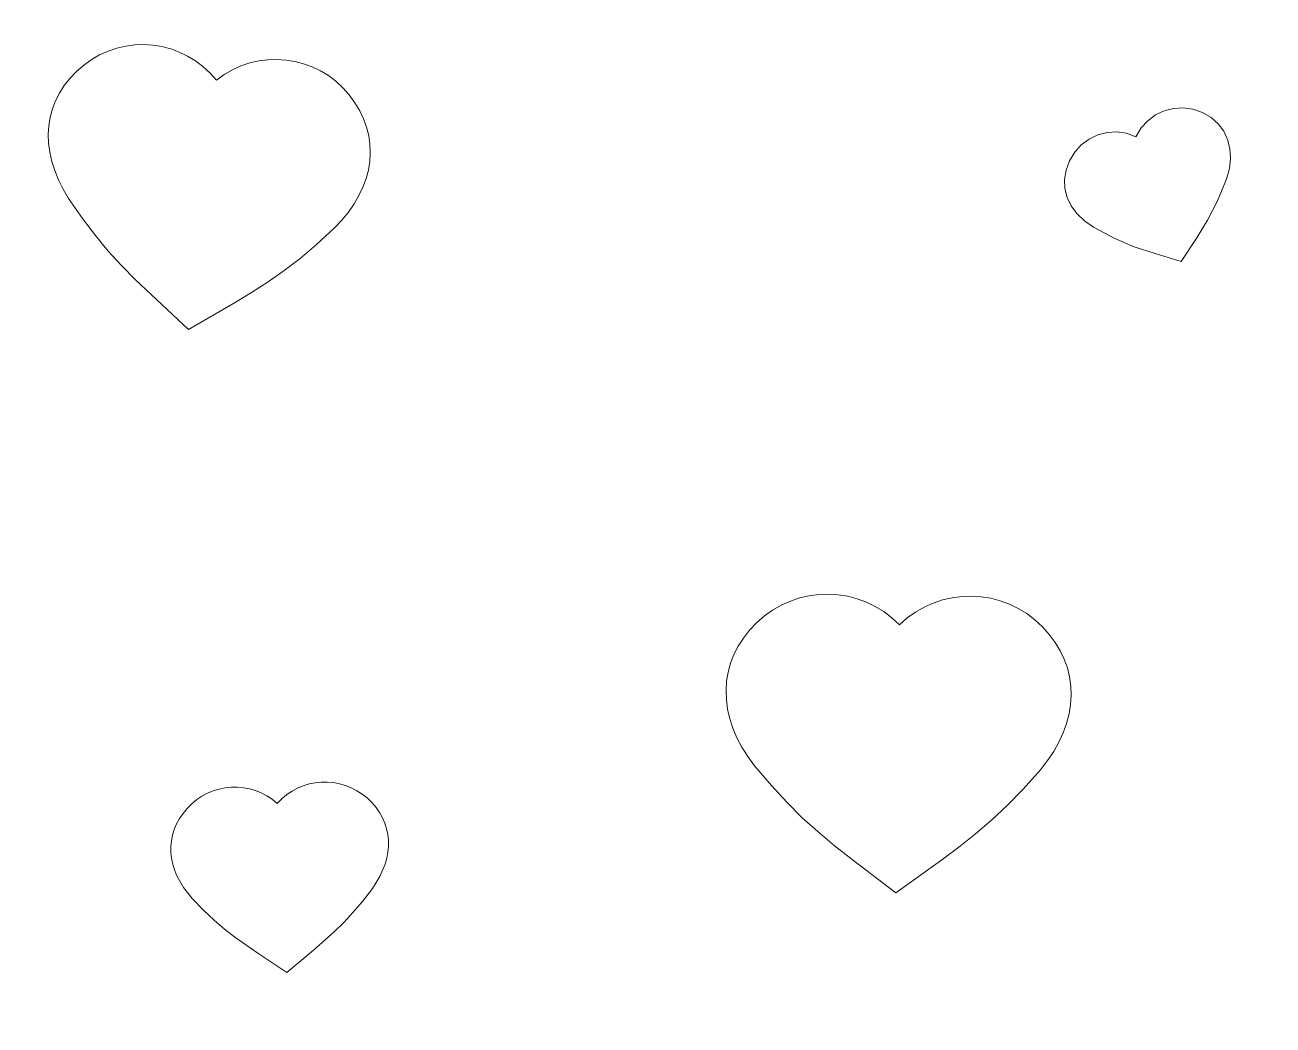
# Model space of a CAD drawing. Header units: millimetres. Extents: x -178 to 178, y -197 to 165.
# Drawn here: x 91.12 to 125.16, y 111.84 to 139.1 of the extents above; entities that cross this region are included whole.
import ezdxf

# ---------------------------------------------------------------- set-up
doc = ezdxf.new("R2010")
doc.units = ezdxf.units.MM
doc.header["$MEASUREMENT"] = 0
doc.layers.add('Calque_par_d_faut', color=7, linetype='Continuous')

msp = doc.modelspace()

# ---------------------------------------------------------------- linework, layer by layer
at = {"layer": 'Calque_par_d_faut', "color": 1, "lineweight": 9}
msp.add_open_spline([(-173.1455, 165.4772), (-174.4725, 165.4763), (-175.7447, 164.9484), (-176.6824, 164.0095), (-176.6824, 164.0095), (-177.6201, 163.0707), (-178.1464, 161.8041), (-178.1455, 160.4772), (-178.1455, 160.4772), (-178.1455, 160.4772), (-178.1455, -24.5228), (-178.1455, -24.5228), (-178.1455, -24.5228), (-178.1447, -25.8498), (-177.6168, -27.122), (-176.6779, -28.0597), (-176.6779, -28.0597), (-175.7391, -28.9974), (-174.4725, -29.5237), (-173.1455, -29.5228), (-173.1455, -29.5228), (-173.1455, -29.5228), (172.4975, -29.5228), (172.4975, -29.5228), (172.4975, -29.5228), (173.8245, -29.522), (175.0967, -28.9941), (176.0344, -28.0552), (176.0344, -28.0552), (176.9721, -27.1163), (177.4984, -25.8498), (177.4975, -24.5228), (177.4975, -24.5228), (177.4975, -24.5228), (177.4975, 71.9694), (177.4975, 71.9694), (177.4975, 71.9694), (177.4975, 71.9694), (177.4975, 79.9694), (177.4975, 79.9694), (177.4975, 79.9694), (177.4975, 79.9694), (177.4975, 160.4772), (177.4975, 160.4772), (177.4975, 160.4772), (177.4967, 161.8041), (176.9688, 163.0763), (176.0299, 164.014), (176.0299, 164.014), (175.0911, 164.9517), (173.8245, 165.478), (172.4975, 165.4772), (172.4975, 165.4772), (172.4975, 165.4772), (-173.1455, 165.4772), (-173.1455, 165.4772), (-173.1455, 165.4772), (-173.1455, 165.4772), (-173.1455, 165.4772), (-173.1455, 165.4772)], degree=3, knots=[0, 0, 0, 0, 0.0625, 0.0625, 0.0625, 0.0625, 0.125, 0.125, 0.125, 0.125, 0.1875, 0.1875, 0.1875, 0.1875, 0.25, 0.25, 0.25, 0.25, 0.3125, 0.3125, 0.3125, 0.3125, 0.375, 0.375, 0.375, 0.375, 0.4375, 0.4375, 0.4375, 0.4375, 0.5, 0.5, 0.5, 0.5, 0.5625, 0.5625, 0.5625, 0.5625, 0.625, 0.625, 0.625, 0.625, 0.6875, 0.6875, 0.6875, 0.6875, 0.75, 0.75, 0.75, 0.75, 0.8125, 0.8125, 0.8125, 0.8125, 0.875, 0.875, 0.875, 0.875, 1, 1, 1, 1], dxfattribs=at)
at = {"layer": 'Calque_par_d_faut', "color": 150, "lineweight": 9}
for points, knots in [([(159.0166, 157.1652), (159.8117, 157.1657), (160.5745, 156.8503), (161.1371, 156.2884), (161.1371, 156.2884), (161.6997, 155.7265), (162.0161, 154.9604), (162.0166, 154.1652), (162.0166, 154.1652), (162.0166, 154.1652), (162.0166, -18.2109), (162.0166, -18.2109), (162.0166, -18.2109), (162.0171, -19.006), (161.7017, -19.7688), (161.1398, -20.3314), (161.1398, -20.3314), (160.5779, -20.894), (159.8117, -21.2104), (159.0166, -21.2109), (159.0166, -21.2109), (159.0166, -21.2109), (38.413, -21.2109), (38.413, -21.2109), (38.413, -21.2109), (37.6179, -21.2114), (36.8551, -20.896), (36.2925, -20.3341), (36.2925, -20.3341), (35.7299, -19.7722), (35.4135, -19.006), (35.413, -18.2109), (35.413, -18.2109), (35.413, -18.2109), (35.413, 154.1652), (35.413, 154.1652), (35.413, 154.1652), (35.4125, 154.9604), (35.7279, 155.7231), (36.2898, 156.2857), (36.2898, 156.2857), (36.8517, 156.8484), (37.6179, 157.1647), (38.413, 157.1652), (38.413, 157.1652), (38.413, 157.1652), (159.0166, 157.1652), (159.0166, 157.1652), (159.0166, 157.1652), (159.0166, 157.1652), (159.0166, 157.1652), (159.0166, 157.1652)], [0, 0, 0, 0, 0.0714286, 0.0714286, 0.0714286, 0.0714286, 0.1428571, 0.1428571, 0.1428571, 0.1428571, 0.2142857, 0.2142857, 0.2142857, 0.2142857, 0.2857143, 0.2857143, 0.2857143, 0.2857143, 0.3571429, 0.3571429, 0.3571429, 0.3571429, 0.4285714, 0.4285714, 0.4285714, 0.4285714, 0.5, 0.5, 0.5, 0.5, 0.5714286, 0.5714286, 0.5714286, 0.5714286, 0.6428571, 0.6428571, 0.6428571, 0.6428571, 0.7142857, 0.7142857, 0.7142857, 0.7142857, 0.7857143, 0.7857143, 0.7857143, 0.7857143, 0.8571429, 0.8571429, 0.8571429, 0.8571429, 1, 1, 1, 1]), ([(96.3412, 137.5984), (96.3412, 137.5984), (96.5555, 137.7528), (96.5555, 137.7528), (96.5555, 137.7528), (96.5555, 137.7528), (96.7799, 137.8822), (96.7799, 137.8822), (96.7799, 137.8822), (96.7799, 137.8822), (97.0127, 137.987), (97.0127, 137.987), (97.0127, 137.987), (97.0127, 137.987), (97.252, 138.0672), (97.252, 138.0672), (97.252, 138.0672), (97.252, 138.0672), (97.4959, 138.1232), (97.4959, 138.1232), (97.4959, 138.1232), (97.4959, 138.1232), (97.7427, 138.1552), (97.7427, 138.1552), (97.7427, 138.1552), (97.7427, 138.1552), (97.9905, 138.1632), (97.9905, 138.1632), (97.9905, 138.1632), (97.9905, 138.1632), (98.2376, 138.1476), (98.2376, 138.1476), (98.2376, 138.1476), (98.2376, 138.1476), (98.482, 138.1085), (98.482, 138.1085), (98.482, 138.1085), (98.482, 138.1085), (98.722, 138.0462), (98.722, 138.0462), (98.722, 138.0462), (98.722, 138.0462), (98.9558, 137.9608), (98.9558, 137.9608), (98.9558, 137.9608), (98.9558, 137.9608), (99.1814, 137.8525), (99.1814, 137.8525), (99.1814, 137.8525), (99.1814, 137.8525), (99.3972, 137.7216), (99.3972, 137.7216), (99.3972, 137.7216), (99.3972, 137.7216), (99.6013, 137.5683), (99.6013, 137.5683), (99.6013, 137.5683), (99.6013, 137.5683), (99.7918, 137.3927), (99.7918, 137.3927), (99.7918, 137.3927), (99.7918, 137.3927), (99.9669, 137.195), (99.9669, 137.195), (99.9669, 137.195), (99.9669, 137.195), (100.1215, 136.9832), (100.1215, 136.9832), (100.1215, 136.9832), (100.1215, 136.9832), (100.2517, 136.7656), (100.2517, 136.7656), (100.2517, 136.7656), (100.2517, 136.7656), (100.3576, 136.5429), (100.3576, 136.5429), (100.3576, 136.5429), (100.3576, 136.5429), (100.4392, 136.3161), (100.4392, 136.3161), (100.4392, 136.3161), (100.4392, 136.3161), (100.4968, 136.0859), (100.4968, 136.0859), (100.4968, 136.0859), (100.4968, 136.0859), (100.5303, 135.8532), (100.5303, 135.8532), (100.5303, 135.8532), (100.5303, 135.8532), (100.5398, 135.6188), (100.5398, 135.6188), (100.5398, 135.6188), (100.5398, 135.6188), (100.5255, 135.3836), (100.5255, 135.3836), (100.5255, 135.3836), (100.5255, 135.3836), (100.4875, 135.1483), (100.4875, 135.1483), (100.4875, 135.1483), (100.4875, 135.1483), (100.4257, 134.9137), (100.4257, 134.9137), (100.4257, 134.9137), (100.4257, 134.9137), (100.3404, 134.6808), (100.3404, 134.6808), (100.3404, 134.6808), (100.3404, 134.6808), (100.2316, 134.4503), (100.2316, 134.4503), (100.2316, 134.4503), (100.2316, 134.4503), (100.0994, 134.2231), (100.0994, 134.2231), (100.0994, 134.2231), (100.0994, 134.2231), (99.9439, 134), (99.9439, 134), (99.9439, 134), (99.9439, 134), (99.7653, 133.7818), (99.7653, 133.7818), (99.7653, 133.7818), (99.7653, 133.7818), (99.5634, 133.5693), (99.5634, 133.5693), (99.5634, 133.5693), (99.5634, 133.5693), (99.0755, 133.1211), (99.0755, 133.1211), (99.0755, 133.1211), (99.0755, 133.1211), (98.6247, 132.7396), (98.6247, 132.7396), (98.6247, 132.7396), (98.6247, 132.7396), (98.1912, 132.406), (98.1912, 132.406), (98.1912, 132.406), (98.1912, 132.406), (97.7549, 132.1016), (97.7549, 132.1016), (97.7549, 132.1016), (97.7549, 132.1016), (97.296, 131.8075), (97.296, 131.8075), (97.296, 131.8075), (97.296, 131.8075), (96.7946, 131.5052), (96.7946, 131.5052), (96.7946, 131.5052), (96.7946, 131.5052), (95.5847, 130.8003), (95.5847, 130.8003), (95.5847, 130.8003), (95.5847, 130.8003), (94.5594, 131.7539), (94.5594, 131.7539), (94.5594, 131.7539), (94.5594, 131.7539), (94.1368, 132.1591), (94.1368, 132.1591), (94.1368, 132.1591), (94.1368, 132.1591), (93.7537, 132.5468), (93.7537, 132.5468), (93.7537, 132.5468), (93.7537, 132.5468), (93.3951, 132.9397), (93.3951, 132.9397), (93.3951, 132.9397), (93.3951, 132.9397), (93.0454, 133.3605), (93.0454, 133.3605), (93.0454, 133.3605), (93.0454, 133.3605), (92.6895, 133.8317), (92.6895, 133.8317), (92.6895, 133.8317), (92.6895, 133.8317), (92.3121, 134.3762), (92.3121, 134.3762), (92.3121, 134.3762), (92.3121, 134.3762), (92.1619, 134.6278), (92.1619, 134.6278), (92.1619, 134.6278), (92.1619, 134.6278), (92.0355, 134.88), (92.0355, 134.88), (92.0355, 134.88), (92.0355, 134.88), (91.9329, 135.1318), (91.9329, 135.1318), (91.9329, 135.1318), (91.9329, 135.1318), (91.8539, 135.3826), (91.8539, 135.3826), (91.8539, 135.3826), (91.8539, 135.3826), (91.7984, 135.6313), (91.7984, 135.6313), (91.7984, 135.6313), (91.7984, 135.6313), (91.7664, 135.8773), (91.7664, 135.8773), (91.7664, 135.8773), (91.7664, 135.8773), (91.7577, 136.1197), (91.7577, 136.1197), (91.7577, 136.1197), (91.7577, 136.1197), (91.7723, 136.3576), (91.7723, 136.3576), (91.7723, 136.3576), (91.7723, 136.3576), (91.8101, 136.5902), (91.8101, 136.5902), (91.8101, 136.5902), (91.8101, 136.5902), (91.871, 136.8168), (91.871, 136.8168), (91.871, 136.8168), (91.871, 136.8168), (91.9548, 137.0364), (91.9548, 137.0364), (91.9548, 137.0364), (91.9548, 137.0364), (92.0615, 137.2483), (92.0615, 137.2483), (92.0615, 137.2483), (92.0615, 137.2483), (92.191, 137.4516), (92.191, 137.4516), (92.191, 137.4516), (92.191, 137.4516), (92.3433, 137.6455), (92.3433, 137.6455), (92.3433, 137.6455), (92.3433, 137.6455), (92.5181, 137.8292), (92.5181, 137.8292), (92.5181, 137.8292), (92.5181, 137.8292), (92.7155, 138.0019), (92.7155, 138.0019), (92.7155, 138.0019), (92.7155, 138.0019), (92.9298, 138.1562), (92.9298, 138.1562), (92.9298, 138.1562), (92.9298, 138.1562), (93.1542, 138.2856), (93.1542, 138.2856), (93.1542, 138.2856), (93.1542, 138.2856), (93.387, 138.3904), (93.387, 138.3904), (93.387, 138.3904), (93.387, 138.3904), (93.6263, 138.4707), (93.6263, 138.4707), (93.6263, 138.4707), (93.6263, 138.4707), (93.8702, 138.5267), (93.8702, 138.5267), (93.8702, 138.5267), (93.8702, 138.5267), (94.117, 138.5586), (94.117, 138.5586), (94.117, 138.5586), (94.117, 138.5586), (94.3649, 138.5667), (94.3649, 138.5667), (94.3649, 138.5667), (94.3649, 138.5667), (94.6119, 138.5511), (94.6119, 138.5511), (94.6119, 138.5511), (94.6119, 138.5511), (94.8563, 138.512), (94.8563, 138.512), (94.8563, 138.512), (94.8563, 138.512), (95.0963, 138.4496), (95.0963, 138.4496), (95.0963, 138.4496), (95.0963, 138.4496), (95.3301, 138.3642), (95.3301, 138.3642), (95.3301, 138.3642), (95.3301, 138.3642), (95.5558, 138.256), (95.5558, 138.256), (95.5558, 138.256), (95.5558, 138.256), (95.7715, 138.1251), (95.7715, 138.1251), (95.7715, 138.1251), (95.7715, 138.1251), (95.9756, 137.9717), (95.9756, 137.9717), (95.9756, 137.9717), (95.9756, 137.9717), (96.1661, 137.7961), (96.1661, 137.7961), (96.1661, 137.7961), (96.1661, 137.7961), (96.3412, 137.5984), (96.3412, 137.5984), (96.3412, 137.5984), (96.3412, 137.5984), (96.3412, 137.5984), (96.3412, 137.5984)], [0, 0, 0, 0, 0.0125, 0.0125, 0.0125, 0.0125, 0.025, 0.025, 0.025, 0.025, 0.0375, 0.0375, 0.0375, 0.0375, 0.05, 0.05, 0.05, 0.05, 0.0625, 0.0625, 0.0625, 0.0625, 0.075, 0.075, 0.075, 0.075, 0.0875, 0.0875, 0.0875, 0.0875, 0.1, 0.1, 0.1, 0.1, 0.1125, 0.1125, 0.1125, 0.1125, 0.125, 0.125, 0.125, 0.125, 0.1375, 0.1375, 0.1375, 0.1375, 0.15, 0.15, 0.15, 0.15, 0.1625, 0.1625, 0.1625, 0.1625, 0.175, 0.175, 0.175, 0.175, 0.1875, 0.1875, 0.1875, 0.1875, 0.2, 0.2, 0.2, 0.2, 0.2125, 0.2125, 0.2125, 0.2125, 0.225, 0.225, 0.225, 0.225, 0.2375, 0.2375, 0.2375, 0.2375, 0.25, 0.25, 0.25, 0.25, 0.2625, 0.2625, 0.2625, 0.2625, 0.275, 0.275, 0.275, 0.275, 0.2875, 0.2875, 0.2875, 0.2875, 0.3, 0.3, 0.3, 0.3, 0.3125, 0.3125, 0.3125, 0.3125, 0.325, 0.325, 0.325, 0.325, 0.3375, 0.3375, 0.3375, 0.3375, 0.35, 0.35, 0.35, 0.35, 0.3625, 0.3625, 0.3625, 0.3625, 0.375, 0.375, 0.375, 0.375, 0.3875, 0.3875, 0.3875, 0.3875, 0.4, 0.4, 0.4, 0.4, 0.4125, 0.4125, 0.4125, 0.4125, 0.425, 0.425, 0.425, 0.425, 0.4375, 0.4375, 0.4375, 0.4375, 0.45, 0.45, 0.45, 0.45, 0.4625, 0.4625, 0.4625, 0.4625, 0.475, 0.475, 0.475, 0.475, 0.4875, 0.4875, 0.4875, 0.4875, 0.5, 0.5, 0.5, 0.5, 0.5125, 0.5125, 0.5125, 0.5125, 0.525, 0.525, 0.525, 0.525, 0.5375, 0.5375, 0.5375, 0.5375, 0.55, 0.55, 0.55, 0.55, 0.5625, 0.5625, 0.5625, 0.5625, 0.575, 0.575, 0.575, 0.575, 0.5875, 0.5875, 0.5875, 0.5875, 0.6, 0.6, 0.6, 0.6, 0.6125, 0.6125, 0.6125, 0.6125, 0.625, 0.625, 0.625, 0.625, 0.6375, 0.6375, 0.6375, 0.6375, 0.65, 0.65, 0.65, 0.65, 0.6625, 0.6625, 0.6625, 0.6625, 0.675, 0.675, 0.675, 0.675, 0.6875, 0.6875, 0.6875, 0.6875, 0.7, 0.7, 0.7, 0.7, 0.7125, 0.7125, 0.7125, 0.7125, 0.725, 0.725, 0.725, 0.725, 0.7375, 0.7375, 0.7375, 0.7375, 0.75, 0.75, 0.75, 0.75, 0.7625, 0.7625, 0.7625, 0.7625, 0.775, 0.775, 0.775, 0.775, 0.7875, 0.7875, 0.7875, 0.7875, 0.8, 0.8, 0.8, 0.8, 0.8125, 0.8125, 0.8125, 0.8125, 0.825, 0.825, 0.825, 0.825, 0.8375, 0.8375, 0.8375, 0.8375, 0.85, 0.85, 0.85, 0.85, 0.8625, 0.8625, 0.8625, 0.8625, 0.875, 0.875, 0.875, 0.875, 0.8875, 0.8875, 0.8875, 0.8875, 0.9, 0.9, 0.9, 0.9, 0.9125, 0.9125, 0.9125, 0.9125, 0.925, 0.925, 0.925, 0.925, 0.9375, 0.9375, 0.9375, 0.9375, 0.95, 0.95, 0.95, 0.95, 0.9625, 0.9625, 0.9625, 0.9625, 0.975, 0.975, 0.975, 0.975, 1, 1, 1, 1]), ([(121.4205, 136.0578), (121.4205, 136.0578), (121.5621, 136.2947), (121.5621, 136.2947), (121.5621, 136.2947), (121.5621, 136.2947), (121.7427, 136.4927), (121.7427, 136.4927), (121.7427, 136.4927), (121.7427, 136.4927), (121.9547, 136.6489), (121.9547, 136.6489), (121.9547, 136.6489), (121.9547, 136.6489), (122.191, 136.7609), (122.191, 136.7609), (122.191, 136.7609), (122.191, 136.7609), (122.4443, 136.826), (122.4443, 136.826), (122.4443, 136.826), (122.4443, 136.826), (122.7073, 136.8415), (122.7073, 136.8415), (122.7073, 136.8415), (122.7073, 136.8415), (122.9726, 136.8048), (122.9726, 136.8048), (122.9726, 136.8048), (122.9726, 136.8048), (123.2331, 136.7133), (123.2331, 136.7133), (123.2331, 136.7133), (123.2331, 136.7133), (123.4683, 136.5762), (123.4683, 136.5762), (123.4683, 136.5762), (123.4683, 136.5762), (123.6622, 136.407), (123.6622, 136.407), (123.6622, 136.407), (123.6622, 136.407), (123.8134, 136.2089), (123.8134, 136.2089), (123.8134, 136.2089), (123.8134, 136.2089), (123.9208, 135.9852), (123.9208, 135.9852), (123.9208, 135.9852), (123.9208, 135.9852), (123.9833, 135.7392), (123.9833, 135.7392), (123.9833, 135.7392), (123.9833, 135.7392), (123.9995, 135.4743), (123.9995, 135.4743), (123.9995, 135.4743), (123.9995, 135.4743), (123.9683, 135.1937), (123.9683, 135.1937), (123.9683, 135.1937), (123.9683, 135.1937), (123.8886, 134.9007), (123.8886, 134.9007), (123.8886, 134.9007), (123.8886, 134.9007), (123.6374, 134.2882), (123.6374, 134.2882), (123.6374, 134.2882), (123.6374, 134.2882), (123.3741, 133.7827), (123.3741, 133.7827), (123.3741, 133.7827), (123.3741, 133.7827), (123.0583, 133.2758), (123.0583, 133.2758), (123.0583, 133.2758), (123.0583, 133.2758), (122.6495, 132.6592), (122.6495, 132.6592), (122.6495, 132.6592), (122.6495, 132.6592), (121.9409, 132.8717), (121.9409, 132.8717), (121.9409, 132.8717), (121.9409, 132.8717), (121.3738, 133.0593), (121.3738, 133.0593), (121.3738, 133.0593), (121.3738, 133.0593), (120.8481, 133.2796), (120.8481, 133.2796), (120.8481, 133.2796), (120.8481, 133.2796), (120.2634, 133.5897), (120.2634, 133.5897), (120.2634, 133.5897), (120.2634, 133.5897), (120.0146, 133.7639), (120.0146, 133.7639), (120.0146, 133.7639), (120.0146, 133.7639), (119.8112, 133.9597), (119.8112, 133.9597), (119.8112, 133.9597), (119.8112, 133.9597), (119.6542, 134.1737), (119.6542, 134.1737), (119.6542, 134.1737), (119.6542, 134.1737), (119.5449, 134.4027), (119.5449, 134.4027), (119.5449, 134.4027), (119.5449, 134.4027), (119.4844, 134.6434), (119.4844, 134.6434), (119.4844, 134.6434), (119.4844, 134.6434), (119.4739, 134.8924), (119.4739, 134.8924), (119.4739, 134.8924), (119.4739, 134.8924), (119.5147, 135.1465), (119.5147, 135.1465), (119.5147, 135.1465), (119.5147, 135.1465), (119.6079, 135.4023), (119.6079, 135.4023), (119.6079, 135.4023), (119.6079, 135.4023), (119.7495, 135.6393), (119.7495, 135.6393), (119.7495, 135.6393), (119.7495, 135.6393), (119.9301, 135.8372), (119.9301, 135.8372), (119.9301, 135.8372), (119.9301, 135.8372), (120.1421, 135.9935), (120.1421, 135.9935), (120.1421, 135.9935), (120.1421, 135.9935), (120.3784, 136.1054), (120.3784, 136.1054), (120.3784, 136.1054), (120.3784, 136.1054), (120.6317, 136.1705), (120.6317, 136.1705), (120.6317, 136.1705), (120.6317, 136.1705), (120.8947, 136.186), (120.8947, 136.186), (120.8947, 136.186), (120.8947, 136.186), (121.16, 136.1493), (121.16, 136.1493), (121.16, 136.1493), (121.16, 136.1493), (121.4205, 136.0578), (121.4205, 136.0578), (121.4205, 136.0578), (121.4205, 136.0578), (121.4205, 136.0578), (121.4205, 136.0578)], [0, 0, 0, 0, 0.0238095, 0.0238095, 0.0238095, 0.0238095, 0.047619, 0.047619, 0.047619, 0.047619, 0.0714286, 0.0714286, 0.0714286, 0.0714286, 0.0952381, 0.0952381, 0.0952381, 0.0952381, 0.1190476, 0.1190476, 0.1190476, 0.1190476, 0.1428571, 0.1428571, 0.1428571, 0.1428571, 0.1666667, 0.1666667, 0.1666667, 0.1666667, 0.1904762, 0.1904762, 0.1904762, 0.1904762, 0.2142857, 0.2142857, 0.2142857, 0.2142857, 0.2380952, 0.2380952, 0.2380952, 0.2380952, 0.2619048, 0.2619048, 0.2619048, 0.2619048, 0.2857143, 0.2857143, 0.2857143, 0.2857143, 0.3095238, 0.3095238, 0.3095238, 0.3095238, 0.3333333, 0.3333333, 0.3333333, 0.3333333, 0.3571429, 0.3571429, 0.3571429, 0.3571429, 0.3809524, 0.3809524, 0.3809524, 0.3809524, 0.4047619, 0.4047619, 0.4047619, 0.4047619, 0.4285714, 0.4285714, 0.4285714, 0.4285714, 0.452381, 0.452381, 0.452381, 0.452381, 0.4761905, 0.4761905, 0.4761905, 0.4761905, 0.5, 0.5, 0.5, 0.5, 0.5238095, 0.5238095, 0.5238095, 0.5238095, 0.547619, 0.547619, 0.547619, 0.547619, 0.5714286, 0.5714286, 0.5714286, 0.5714286, 0.5952381, 0.5952381, 0.5952381, 0.5952381, 0.6190476, 0.6190476, 0.6190476, 0.6190476, 0.6428571, 0.6428571, 0.6428571, 0.6428571, 0.6666667, 0.6666667, 0.6666667, 0.6666667, 0.6904762, 0.6904762, 0.6904762, 0.6904762, 0.7142857, 0.7142857, 0.7142857, 0.7142857, 0.7380952, 0.7380952, 0.7380952, 0.7380952, 0.7619048, 0.7619048, 0.7619048, 0.7619048, 0.7857143, 0.7857143, 0.7857143, 0.7857143, 0.8095238, 0.8095238, 0.8095238, 0.8095238, 0.8333333, 0.8333333, 0.8333333, 0.8333333, 0.8571429, 0.8571429, 0.8571429, 0.8571429, 0.8809524, 0.8809524, 0.8809524, 0.8809524, 0.9047619, 0.9047619, 0.9047619, 0.9047619, 0.9285714, 0.9285714, 0.9285714, 0.9285714, 0.952381, 0.952381, 0.952381, 0.952381, 1, 1, 1, 1]), ([(114.973, 122.7526), (114.973, 122.7526), (115.185, 122.939), (115.185, 122.939), (115.185, 122.939), (115.185, 122.939), (115.4103, 123.0999), (115.4103, 123.0999), (115.4103, 123.0999), (115.4103, 123.0999), (115.647, 123.2354), (115.647, 123.2354), (115.647, 123.2354), (115.647, 123.2354), (115.8932, 123.3455), (115.8932, 123.3455), (115.8932, 123.3455), (115.8932, 123.3455), (116.1469, 123.4303), (116.1469, 123.4303), (116.1469, 123.4303), (116.1469, 123.4303), (116.406, 123.4898), (116.406, 123.4898), (116.406, 123.4898), (116.406, 123.4898), (116.6688, 123.524), (116.6688, 123.524), (116.6688, 123.524), (116.6688, 123.524), (116.9332, 123.533), (116.9332, 123.533), (116.9332, 123.533), (116.9332, 123.533), (117.1972, 123.5167), (117.1972, 123.5167), (117.1972, 123.5167), (117.1972, 123.5167), (117.4589, 123.4753), (117.4589, 123.4753), (117.4589, 123.4753), (117.4589, 123.4753), (117.7164, 123.4086), (117.7164, 123.4086), (117.7164, 123.4086), (117.7164, 123.4086), (117.9676, 123.3168), (117.9676, 123.3168), (117.9676, 123.3168), (117.9676, 123.3168), (118.2106, 123.1999), (118.2106, 123.1999), (118.2106, 123.1999), (118.2106, 123.1999), (118.4435, 123.0579), (118.4435, 123.0579), (118.4435, 123.0579), (118.4435, 123.0579), (118.6643, 122.8909), (118.6643, 122.8909), (118.6643, 122.8909), (118.6643, 122.8909), (118.871, 122.6988), (118.871, 122.6988), (118.871, 122.6988), (118.871, 122.6988), (119.0573, 122.4895), (119.0573, 122.4895), (119.0573, 122.4895), (119.0573, 122.4895), (119.2183, 122.2715), (119.2183, 122.2715), (119.2183, 122.2715), (119.2183, 122.2715), (119.354, 122.0456), (119.354, 122.0456), (119.354, 122.0456), (119.354, 122.0456), (119.4643, 121.8129), (119.4643, 121.8129), (119.4643, 121.8129), (119.4643, 121.8129), (119.5493, 121.574), (119.5493, 121.574), (119.5493, 121.574), (119.5493, 121.574), (119.6091, 121.33), (119.6091, 121.33), (119.6091, 121.33), (119.6091, 121.33), (119.6435, 121.0817), (119.6435, 121.0817), (119.6435, 121.0817), (119.6435, 121.0817), (119.6526, 120.83), (119.6526, 120.83), (119.6526, 120.83), (119.6526, 120.83), (119.6365, 120.5758), (119.6365, 120.5758), (119.6365, 120.5758), (119.6365, 120.5758), (119.5951, 120.3199), (119.5951, 120.3199), (119.5951, 120.3199), (119.5951, 120.3199), (119.5285, 120.0634), (119.5285, 120.0634), (119.5285, 120.0634), (119.5285, 120.0634), (119.4366, 119.807), (119.4366, 119.807), (119.4366, 119.807), (119.4366, 119.807), (119.3195, 119.5517), (119.3195, 119.5517), (119.3195, 119.5517), (119.3195, 119.5517), (119.1772, 119.2982), (119.1772, 119.2982), (119.1772, 119.2982), (119.1772, 119.2982), (119.0098, 119.0477), (119.0098, 119.0477), (119.0098, 119.0477), (119.0098, 119.0477), (118.8171, 118.8008), (118.8171, 118.8008), (118.8171, 118.8008), (118.8171, 118.8008), (118.3446, 118.2736), (118.3446, 118.2736), (118.3446, 118.2736), (118.3446, 118.2736), (117.9046, 117.8212), (117.9046, 117.8212), (117.9046, 117.8212), (117.9046, 117.8212), (117.478, 117.4215), (117.478, 117.4215), (117.478, 117.4215), (117.478, 117.4215), (117.0455, 117.0526), (117.0455, 117.0526), (117.0455, 117.0526), (117.0455, 117.0526), (116.5878, 116.6924), (116.5878, 116.6924), (116.5878, 116.6924), (116.5878, 116.6924), (116.0859, 116.3189), (116.0859, 116.3189), (116.0859, 116.3189), (116.0859, 116.3189), (114.872, 115.444), (114.872, 115.444), (114.872, 115.444), (114.872, 115.444), (113.6828, 116.3521), (113.6828, 116.3521), (113.6828, 116.3521), (113.6828, 116.3521), (113.1913, 116.7393), (113.1913, 116.7393), (113.1913, 116.7393), (113.1913, 116.7393), (112.7438, 117.1121), (112.7438, 117.1121), (112.7438, 117.1121), (112.7438, 117.1121), (112.3217, 117.4928), (112.3217, 117.4928), (112.3217, 117.4928), (112.3217, 117.4928), (111.9063, 117.9041), (111.9063, 117.9041), (111.9063, 117.9041), (111.9063, 117.9041), (111.479, 118.3685), (111.479, 118.3685), (111.479, 118.3685), (111.479, 118.3685), (111.0212, 118.9086), (111.0212, 118.9086), (111.0212, 118.9086), (111.0212, 118.9086), (110.8354, 119.1607), (110.8354, 119.1607), (110.8354, 119.1607), (110.8354, 119.1607), (110.6749, 119.4158), (110.6749, 119.4158), (110.6749, 119.4158), (110.6749, 119.4158), (110.5397, 119.673), (110.5397, 119.673), (110.5397, 119.673), (110.5397, 119.673), (110.4297, 119.9315), (110.4297, 119.9315), (110.4297, 119.9315), (110.4297, 119.9315), (110.345, 120.1903), (110.345, 120.1903), (110.345, 120.1903), (110.345, 120.1903), (110.2855, 120.4486), (110.2855, 120.4486), (110.2855, 120.4486), (110.2855, 120.4486), (110.2512, 120.7055), (110.2512, 120.7055), (110.2512, 120.7055), (110.2512, 120.7055), (110.2421, 120.9601), (110.2421, 120.9601), (110.2421, 120.9601), (110.2421, 120.9601), (110.2582, 121.2114), (110.2582, 121.2114), (110.2582, 121.2114), (110.2582, 121.2114), (110.2995, 121.4587), (110.2995, 121.4587), (110.2995, 121.4587), (110.2995, 121.4587), (110.3659, 121.701), (110.3659, 121.701), (110.3659, 121.701), (110.3659, 121.701), (110.4575, 121.9374), (110.4575, 121.9374), (110.4575, 121.9374), (110.4575, 121.9374), (110.5742, 122.167), (110.5742, 122.167), (110.5742, 122.167), (110.5742, 122.167), (110.716, 122.389), (110.716, 122.389), (110.716, 122.389), (110.716, 122.389), (110.883, 122.6025), (110.883, 122.6025), (110.883, 122.6025), (110.883, 122.6025), (111.0751, 122.8065), (111.0751, 122.8065), (111.0751, 122.8065), (111.0751, 122.8065), (111.287, 122.9928), (111.287, 122.9928), (111.287, 122.9928), (111.287, 122.9928), (111.5123, 123.1537), (111.5123, 123.1537), (111.5123, 123.1537), (111.5123, 123.1537), (111.7491, 123.2892), (111.7491, 123.2892), (111.7491, 123.2892), (111.7491, 123.2892), (111.9952, 123.3994), (111.9952, 123.3994), (111.9952, 123.3994), (111.9952, 123.3994), (112.2489, 123.4842), (112.2489, 123.4842), (112.2489, 123.4842), (112.2489, 123.4842), (112.5081, 123.5437), (112.5081, 123.5437), (112.5081, 123.5437), (112.5081, 123.5437), (112.7708, 123.5779), (112.7708, 123.5779), (112.7708, 123.5779), (112.7708, 123.5779), (113.0352, 123.5869), (113.0352, 123.5869), (113.0352, 123.5869), (113.0352, 123.5869), (113.2992, 123.5706), (113.2992, 123.5706), (113.2992, 123.5706), (113.2992, 123.5706), (113.5609, 123.5291), (113.5609, 123.5291), (113.5609, 123.5291), (113.5609, 123.5291), (113.8184, 123.4625), (113.8184, 123.4625), (113.8184, 123.4625), (113.8184, 123.4625), (114.0696, 123.3707), (114.0696, 123.3707), (114.0696, 123.3707), (114.0696, 123.3707), (114.3126, 123.2538), (114.3126, 123.2538), (114.3126, 123.2538), (114.3126, 123.2538), (114.5455, 123.1118), (114.5455, 123.1118), (114.5455, 123.1118), (114.5455, 123.1118), (114.7663, 122.9447), (114.7663, 122.9447), (114.7663, 122.9447), (114.7663, 122.9447), (114.973, 122.7526), (114.973, 122.7526), (114.973, 122.7526), (114.973, 122.7526), (114.973, 122.7526), (114.973, 122.7526)], [0, 0, 0, 0, 0.0125, 0.0125, 0.0125, 0.0125, 0.025, 0.025, 0.025, 0.025, 0.0375, 0.0375, 0.0375, 0.0375, 0.05, 0.05, 0.05, 0.05, 0.0625, 0.0625, 0.0625, 0.0625, 0.075, 0.075, 0.075, 0.075, 0.0875, 0.0875, 0.0875, 0.0875, 0.1, 0.1, 0.1, 0.1, 0.1125, 0.1125, 0.1125, 0.1125, 0.125, 0.125, 0.125, 0.125, 0.1375, 0.1375, 0.1375, 0.1375, 0.15, 0.15, 0.15, 0.15, 0.1625, 0.1625, 0.1625, 0.1625, 0.175, 0.175, 0.175, 0.175, 0.1875, 0.1875, 0.1875, 0.1875, 0.2, 0.2, 0.2, 0.2, 0.2125, 0.2125, 0.2125, 0.2125, 0.225, 0.225, 0.225, 0.225, 0.2375, 0.2375, 0.2375, 0.2375, 0.25, 0.25, 0.25, 0.25, 0.2625, 0.2625, 0.2625, 0.2625, 0.275, 0.275, 0.275, 0.275, 0.2875, 0.2875, 0.2875, 0.2875, 0.3, 0.3, 0.3, 0.3, 0.3125, 0.3125, 0.3125, 0.3125, 0.325, 0.325, 0.325, 0.325, 0.3375, 0.3375, 0.3375, 0.3375, 0.35, 0.35, 0.35, 0.35, 0.3625, 0.3625, 0.3625, 0.3625, 0.375, 0.375, 0.375, 0.375, 0.3875, 0.3875, 0.3875, 0.3875, 0.4, 0.4, 0.4, 0.4, 0.4125, 0.4125, 0.4125, 0.4125, 0.425, 0.425, 0.425, 0.425, 0.4375, 0.4375, 0.4375, 0.4375, 0.45, 0.45, 0.45, 0.45, 0.4625, 0.4625, 0.4625, 0.4625, 0.475, 0.475, 0.475, 0.475, 0.4875, 0.4875, 0.4875, 0.4875, 0.5, 0.5, 0.5, 0.5, 0.5125, 0.5125, 0.5125, 0.5125, 0.525, 0.525, 0.525, 0.525, 0.5375, 0.5375, 0.5375, 0.5375, 0.55, 0.55, 0.55, 0.55, 0.5625, 0.5625, 0.5625, 0.5625, 0.575, 0.575, 0.575, 0.575, 0.5875, 0.5875, 0.5875, 0.5875, 0.6, 0.6, 0.6, 0.6, 0.6125, 0.6125, 0.6125, 0.6125, 0.625, 0.625, 0.625, 0.625, 0.6375, 0.6375, 0.6375, 0.6375, 0.65, 0.65, 0.65, 0.65, 0.6625, 0.6625, 0.6625, 0.6625, 0.675, 0.675, 0.675, 0.675, 0.6875, 0.6875, 0.6875, 0.6875, 0.7, 0.7, 0.7, 0.7, 0.7125, 0.7125, 0.7125, 0.7125, 0.725, 0.725, 0.725, 0.725, 0.7375, 0.7375, 0.7375, 0.7375, 0.75, 0.75, 0.75, 0.75, 0.7625, 0.7625, 0.7625, 0.7625, 0.775, 0.775, 0.775, 0.775, 0.7875, 0.7875, 0.7875, 0.7875, 0.8, 0.8, 0.8, 0.8, 0.8125, 0.8125, 0.8125, 0.8125, 0.825, 0.825, 0.825, 0.825, 0.8375, 0.8375, 0.8375, 0.8375, 0.85, 0.85, 0.85, 0.85, 0.8625, 0.8625, 0.8625, 0.8625, 0.875, 0.875, 0.875, 0.875, 0.8875, 0.8875, 0.8875, 0.8875, 0.9, 0.9, 0.9, 0.9, 0.9125, 0.9125, 0.9125, 0.9125, 0.925, 0.925, 0.925, 0.925, 0.9375, 0.9375, 0.9375, 0.9375, 0.95, 0.95, 0.95, 0.95, 0.9625, 0.9625, 0.9625, 0.9625, 0.975, 0.975, 0.975, 0.975, 1, 1, 1, 1]), ([(98.0032, 117.8843), (98.0032, 117.8843), (98.1285, 118.011), (98.1285, 118.011), (98.1285, 118.011), (98.1285, 118.011), (98.2633, 118.1222), (98.2633, 118.1222), (98.2633, 118.1222), (98.2633, 118.1222), (98.4064, 118.2179), (98.4064, 118.2179), (98.4064, 118.2179), (98.4064, 118.2179), (98.5566, 118.2981), (98.5566, 118.2981), (98.5566, 118.2981), (98.5566, 118.2981), (98.7127, 118.3626), (98.7127, 118.3626), (98.7127, 118.3626), (98.7127, 118.3626), (98.8733, 118.4115), (98.8733, 118.4115), (98.8733, 118.4115), (98.8733, 118.4115), (99.0373, 118.4446), (99.0373, 118.4446), (99.0373, 118.4446), (99.0373, 118.4446), (99.2034, 118.4618), (99.2034, 118.4618), (99.2034, 118.4618), (99.2034, 118.4618), (99.3704, 118.4631), (99.3704, 118.4631), (99.3704, 118.4631), (99.3704, 118.4631), (99.537, 118.4485), (99.537, 118.4485), (99.537, 118.4485), (99.537, 118.4485), (99.7021, 118.4179), (99.7021, 118.4179), (99.7021, 118.4179), (99.7021, 118.4179), (99.8643, 118.3711), (99.8643, 118.3711), (99.8643, 118.3711), (99.8643, 118.3711), (100.0225, 118.3081), (100.0225, 118.3081), (100.0225, 118.3081), (100.0225, 118.3081), (100.1754, 118.2289), (100.1754, 118.2289), (100.1754, 118.2289), (100.1754, 118.2289), (100.3218, 118.1334), (100.3218, 118.1334), (100.3218, 118.1334), (100.3218, 118.1334), (100.4604, 118.0215), (100.4604, 118.0215), (100.4604, 118.0215), (100.4604, 118.0215), (100.587, 117.8978), (100.587, 117.8978), (100.587, 117.8978), (100.587, 117.8978), (100.6979, 117.7676), (100.6979, 117.7676), (100.6979, 117.7676), (100.6979, 117.7676), (100.7933, 117.6313), (100.7933, 117.6313), (100.7933, 117.6313), (100.7933, 117.6313), (100.873, 117.4896), (100.873, 117.4896), (100.873, 117.4896), (100.873, 117.4896), (100.937, 117.3429), (100.937, 117.3429), (100.937, 117.3429), (100.937, 117.3429), (100.9853, 117.1918), (100.9853, 117.1918), (100.9853, 117.1918), (100.9853, 117.1918), (101.0179, 117.037), (101.0179, 117.037), (101.0179, 117.037), (101.0179, 117.037), (101.0347, 116.8788), (101.0347, 116.8788), (101.0347, 116.8788), (101.0347, 116.8788), (101.0357, 116.718), (101.0357, 116.718), (101.0357, 116.718), (101.0357, 116.718), (101.0208, 116.5551), (101.0208, 116.5551), (101.0208, 116.5551), (101.0208, 116.5551), (100.9901, 116.3906), (100.9901, 116.3906), (100.9901, 116.3906), (100.9901, 116.3906), (100.9435, 116.2251), (100.9435, 116.2251), (100.9435, 116.2251), (100.9435, 116.2251), (100.8025, 115.8933), (100.8025, 115.8933), (100.8025, 115.8933), (100.8025, 115.8933), (100.5975, 115.5642), (100.5975, 115.5642), (100.5975, 115.5642), (100.5975, 115.5642), (100.3231, 115.2115), (100.3231, 115.2115), (100.3231, 115.2115), (100.3231, 115.2115), (100.0658, 114.9073), (100.0658, 114.9073), (100.0658, 114.9073), (100.0658, 114.9073), (99.8147, 114.6368), (99.8147, 114.6368), (99.8147, 114.6368), (99.8147, 114.6368), (99.5585, 114.3855), (99.5585, 114.3855), (99.5585, 114.3855), (99.5585, 114.3855), (98.9864, 113.8813), (98.9864, 113.8813), (98.9864, 113.8813), (98.9864, 113.8813), (98.2603, 113.277), (98.2603, 113.277), (98.2603, 113.277), (98.2603, 113.277), (97.4715, 113.7967), (97.4715, 113.7967), (97.4715, 113.7967), (97.4715, 113.7967), (96.8468, 114.2341), (96.8468, 114.2341), (96.8468, 114.2341), (96.8468, 114.2341), (96.5642, 114.4554), (96.5642, 114.4554), (96.5642, 114.4554), (96.5642, 114.4554), (96.2846, 114.6962), (96.2846, 114.6962), (96.2846, 114.6962), (96.2846, 114.6962), (95.9951, 114.9699), (95.9951, 114.9699), (95.9951, 114.9699), (95.9951, 114.9699), (95.6831, 115.29), (95.6831, 115.29), (95.6831, 115.29), (95.6831, 115.29), (95.4427, 115.5942), (95.4427, 115.5942), (95.4427, 115.5942), (95.4427, 115.5942), (95.2657, 115.9082), (95.2657, 115.9082), (95.2657, 115.9082), (95.2657, 115.9082), (95.201, 116.0675), (95.201, 116.0675), (95.201, 116.0675), (95.201, 116.0675), (95.1521, 116.2276), (95.1521, 116.2276), (95.1521, 116.2276), (95.1521, 116.2276), (95.1193, 116.3878), (95.1193, 116.3878), (95.1193, 116.3878), (95.1193, 116.3878), (95.1024, 116.5478), (95.1024, 116.5478), (95.1024, 116.5478), (95.1024, 116.5478), (95.1015, 116.7068), (95.1015, 116.7068), (95.1015, 116.7068), (95.1015, 116.7068), (95.1166, 116.8643), (95.1166, 116.8643), (95.1166, 116.8643), (95.1166, 116.8643), (95.1478, 117.0198), (95.1478, 117.0198), (95.1478, 117.0198), (95.1478, 117.0198), (95.1951, 117.1727), (95.1951, 117.1727), (95.1951, 117.1727), (95.1951, 117.1727), (95.2585, 117.3225), (95.2585, 117.3225), (95.2585, 117.3225), (95.2585, 117.3225), (95.3381, 117.4685), (95.3381, 117.4685), (95.3381, 117.4685), (95.3381, 117.4685), (95.4339, 117.6103), (95.4339, 117.6103), (95.4339, 117.6103), (95.4339, 117.6103), (95.5459, 117.7472), (95.5459, 117.7472), (95.5459, 117.7472), (95.5459, 117.7472), (95.6712, 117.8738), (95.6712, 117.8738), (95.6712, 117.8738), (95.6712, 117.8738), (95.8061, 117.985), (95.8061, 117.985), (95.8061, 117.985), (95.8061, 117.985), (95.9492, 118.0808), (95.9492, 118.0808), (95.9492, 118.0808), (95.9492, 118.0808), (96.0994, 118.1609), (96.0994, 118.1609), (96.0994, 118.1609), (96.0994, 118.1609), (96.2554, 118.2255), (96.2554, 118.2255), (96.2554, 118.2255), (96.2554, 118.2255), (96.4161, 118.2743), (96.4161, 118.2743), (96.4161, 118.2743), (96.4161, 118.2743), (96.58, 118.3074), (96.58, 118.3074), (96.58, 118.3074), (96.58, 118.3074), (96.7461, 118.3247), (96.7461, 118.3247), (96.7461, 118.3247), (96.7461, 118.3247), (96.9131, 118.326), (96.9131, 118.326), (96.9131, 118.326), (96.9131, 118.326), (97.0798, 118.3114), (97.0798, 118.3114), (97.0798, 118.3114), (97.0798, 118.3114), (97.2448, 118.2807), (97.2448, 118.2807), (97.2448, 118.2807), (97.2448, 118.2807), (97.4071, 118.2339), (97.4071, 118.2339), (97.4071, 118.2339), (97.4071, 118.2339), (97.5653, 118.171), (97.5653, 118.171), (97.5653, 118.171), (97.5653, 118.171), (97.7182, 118.0918), (97.7182, 118.0918), (97.7182, 118.0918), (97.7182, 118.0918), (97.8645, 117.9962), (97.8645, 117.9962), (97.8645, 117.9962), (97.8645, 117.9962), (98.0032, 117.8843), (98.0032, 117.8843), (98.0032, 117.8843), (98.0032, 117.8843), (98.0032, 117.8843), (98.0032, 117.8843)], [0, 0, 0, 0, 0.0135135, 0.0135135, 0.0135135, 0.0135135, 0.027027, 0.027027, 0.027027, 0.027027, 0.0405405, 0.0405405, 0.0405405, 0.0405405, 0.0540541, 0.0540541, 0.0540541, 0.0540541, 0.0675676, 0.0675676, 0.0675676, 0.0675676, 0.0810811, 0.0810811, 0.0810811, 0.0810811, 0.0945946, 0.0945946, 0.0945946, 0.0945946, 0.1081081, 0.1081081, 0.1081081, 0.1081081, 0.1216216, 0.1216216, 0.1216216, 0.1216216, 0.1351351, 0.1351351, 0.1351351, 0.1351351, 0.1486486, 0.1486486, 0.1486486, 0.1486486, 0.1621622, 0.1621622, 0.1621622, 0.1621622, 0.1756757, 0.1756757, 0.1756757, 0.1756757, 0.1891892, 0.1891892, 0.1891892, 0.1891892, 0.2027027, 0.2027027, 0.2027027, 0.2027027, 0.2162162, 0.2162162, 0.2162162, 0.2162162, 0.2297297, 0.2297297, 0.2297297, 0.2297297, 0.2432432, 0.2432432, 0.2432432, 0.2432432, 0.2567568, 0.2567568, 0.2567568, 0.2567568, 0.2702703, 0.2702703, 0.2702703, 0.2702703, 0.2837838, 0.2837838, 0.2837838, 0.2837838, 0.2972973, 0.2972973, 0.2972973, 0.2972973, 0.3108108, 0.3108108, 0.3108108, 0.3108108, 0.3243243, 0.3243243, 0.3243243, 0.3243243, 0.3378378, 0.3378378, 0.3378378, 0.3378378, 0.3513514, 0.3513514, 0.3513514, 0.3513514, 0.3648649, 0.3648649, 0.3648649, 0.3648649, 0.3783784, 0.3783784, 0.3783784, 0.3783784, 0.3918919, 0.3918919, 0.3918919, 0.3918919, 0.4054054, 0.4054054, 0.4054054, 0.4054054, 0.4189189, 0.4189189, 0.4189189, 0.4189189, 0.4324324, 0.4324324, 0.4324324, 0.4324324, 0.4459459, 0.4459459, 0.4459459, 0.4459459, 0.4594595, 0.4594595, 0.4594595, 0.4594595, 0.472973, 0.472973, 0.472973, 0.472973, 0.4864865, 0.4864865, 0.4864865, 0.4864865, 0.5, 0.5, 0.5, 0.5, 0.5135135, 0.5135135, 0.5135135, 0.5135135, 0.527027, 0.527027, 0.527027, 0.527027, 0.5405405, 0.5405405, 0.5405405, 0.5405405, 0.5540541, 0.5540541, 0.5540541, 0.5540541, 0.5675676, 0.5675676, 0.5675676, 0.5675676, 0.5810811, 0.5810811, 0.5810811, 0.5810811, 0.5945946, 0.5945946, 0.5945946, 0.5945946, 0.6081081, 0.6081081, 0.6081081, 0.6081081, 0.6216216, 0.6216216, 0.6216216, 0.6216216, 0.6351351, 0.6351351, 0.6351351, 0.6351351, 0.6486486, 0.6486486, 0.6486486, 0.6486486, 0.6621622, 0.6621622, 0.6621622, 0.6621622, 0.6756757, 0.6756757, 0.6756757, 0.6756757, 0.6891892, 0.6891892, 0.6891892, 0.6891892, 0.7027027, 0.7027027, 0.7027027, 0.7027027, 0.7162162, 0.7162162, 0.7162162, 0.7162162, 0.7297297, 0.7297297, 0.7297297, 0.7297297, 0.7432432, 0.7432432, 0.7432432, 0.7432432, 0.7567568, 0.7567568, 0.7567568, 0.7567568, 0.7702703, 0.7702703, 0.7702703, 0.7702703, 0.7837838, 0.7837838, 0.7837838, 0.7837838, 0.7972973, 0.7972973, 0.7972973, 0.7972973, 0.8108108, 0.8108108, 0.8108108, 0.8108108, 0.8243243, 0.8243243, 0.8243243, 0.8243243, 0.8378378, 0.8378378, 0.8378378, 0.8378378, 0.8513514, 0.8513514, 0.8513514, 0.8513514, 0.8648649, 0.8648649, 0.8648649, 0.8648649, 0.8783784, 0.8783784, 0.8783784, 0.8783784, 0.8918919, 0.8918919, 0.8918919, 0.8918919, 0.9054054, 0.9054054, 0.9054054, 0.9054054, 0.9189189, 0.9189189, 0.9189189, 0.9189189, 0.9324324, 0.9324324, 0.9324324, 0.9324324, 0.9459459, 0.9459459, 0.9459459, 0.9459459, 0.9594595, 0.9594595, 0.9594595, 0.9594595, 0.972973, 0.972973, 0.972973, 0.972973, 1, 1, 1, 1])]:
    msp.add_open_spline(points, degree=3, knots=knots, dxfattribs=at)

doc.saveas('drawing.dxf')
